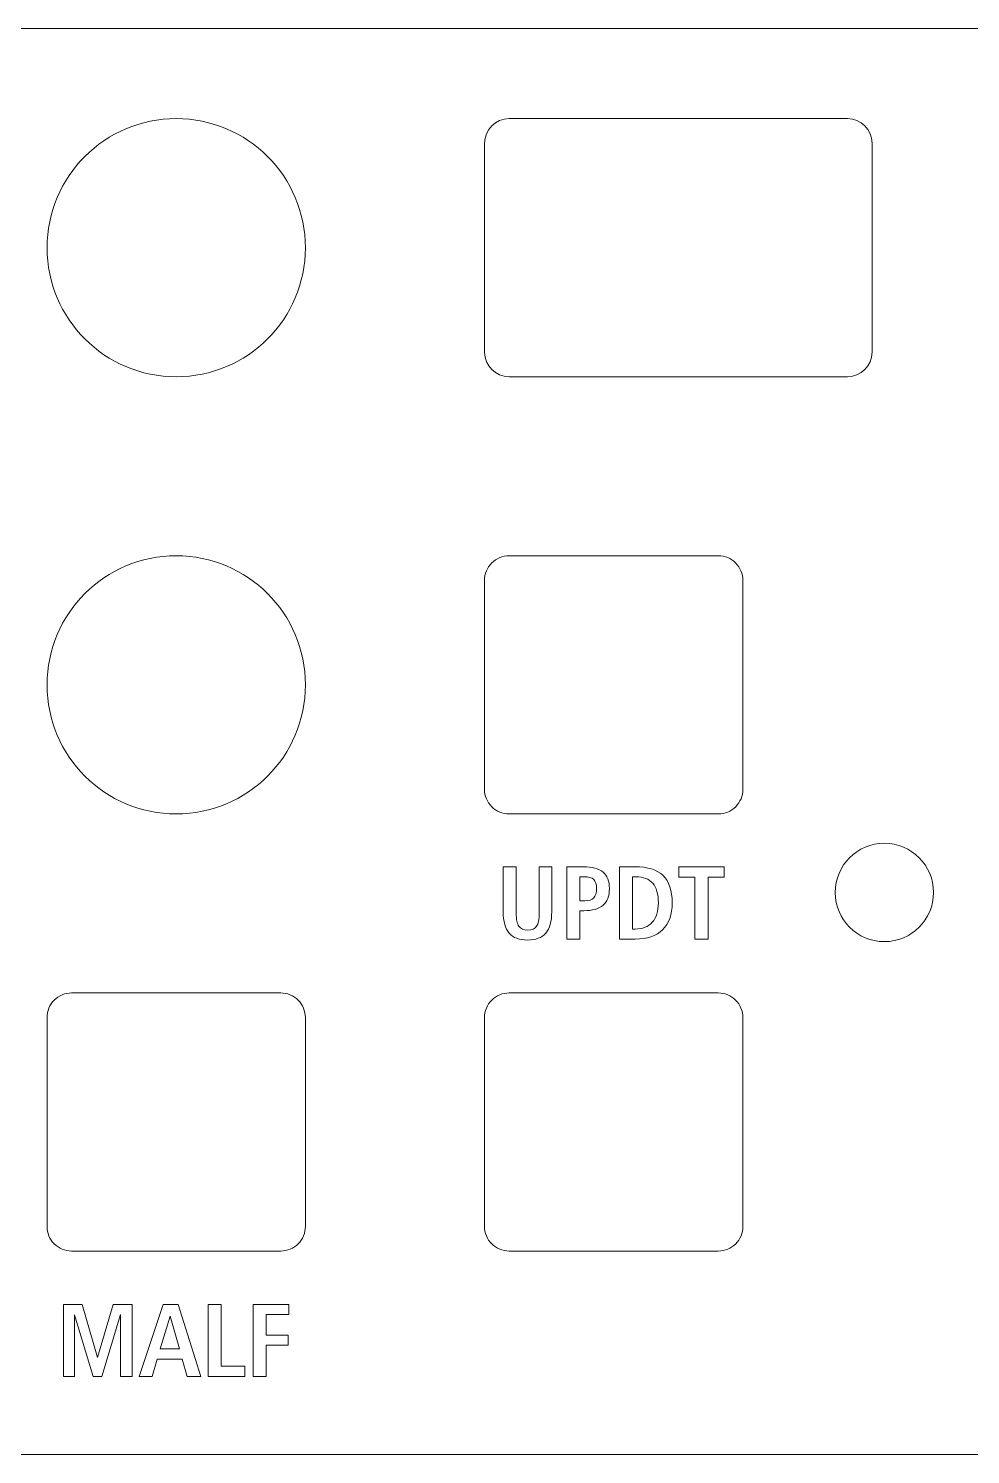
# Model space of a CAD drawing. Header units: millimetres. Extents: x -419 to 398, y -93 to 96.
# Drawn here: x -27.6 to 10.7, y 38.1 to 96.1 of the extents above; entities that cross this region are included whole.
import ezdxf

# ---------------------------------------------------------------- set-up
doc = ezdxf.new("R2010")
doc.units = ezdxf.units.MM
doc.header["$MEASUREMENT"] = 0
doc.layers.add('LED Strip', color=7, linetype='Continuous')

msp = doc.modelspace()

# ---------------------------------------------------------------- linework, layer by layer
at = {"layer": 'LED Strip', "color": 250, "lineweight": 9}
msp.add_lwpolyline([(-126, 38.101), (126, 38.101), (126, 96.101), (-126, 96.101), (-126, 38.101)], close=True, dxfattribs=at)
for centre, major_axis in [((-21.6179, 87.1852), (0, 5.25)), ((-21.6179, 69.4052), (0, 5.25)), ((7.1621, 60.9602), (0, 2))]:
    msp.add_ellipse(centre, major_axis=major_axis, ratio=1, dxfattribs=at)
for points, knots in [([(-8.0879, 92.4353), (-8.0879, 92.4353), (5.662, 92.4353), (5.662, 92.4353), (5.662, 92.4353), (6.2121, 92.4353), (6.6621, 91.9852), (6.6621, 91.4352), (6.6621, 91.4352), (6.6621, 91.4352), (6.6621, 82.9353), (6.6621, 82.9353), (6.6621, 82.9353), (6.6621, 82.3853), (6.2121, 81.9353), (5.662, 81.9353), (5.662, 81.9353), (5.662, 81.9353), (-8.0879, 81.9353), (-8.0879, 81.9353), (-8.0879, 81.9353), (-8.6379, 81.9353), (-9.0879, 82.3853), (-9.0879, 82.9353), (-9.0879, 82.9353), (-9.0879, 82.9353), (-9.0879, 91.4352), (-9.0879, 91.4352), (-9.0879, 91.4352), (-9.0879, 91.9852), (-8.6379, 92.4353), (-8.0879, 92.4353)], [0, 0, 0, 0, 0.1111111, 0.1111111, 0.1111111, 0.1111111, 0.2222222, 0.2222222, 0.2222222, 0.2222222, 0.3333333, 0.3333333, 0.3333333, 0.3333333, 0.4444444, 0.4444444, 0.4444444, 0.4444444, 0.5555556, 0.5555556, 0.5555556, 0.5555556, 0.6666667, 0.6666667, 0.6666667, 0.6666667, 0.7777778, 0.7777778, 0.7777778, 0.7777778, 1, 1, 1, 1]), ([(0.4121, 64.1552), (0.4121, 64.1552), (-8.0879, 64.1552), (-8.0879, 64.1552), (-8.0879, 64.1552), (-8.3529, 64.155), (-8.6072, 64.2601), (-8.7947, 64.4474), (-8.7947, 64.4474), (-8.9823, 64.6347), (-9.0877, 64.8901), (-9.0879, 65.1552), (-9.0879, 65.1552), (-9.0879, 65.1552), (-9.0879, 73.6552), (-9.0879, 73.6552), (-9.0879, 73.6552), (-9.088, 73.9202), (-8.9829, 74.1745), (-8.7956, 74.362), (-8.7956, 74.362), (-8.6083, 74.5496), (-8.3529, 74.655), (-8.0879, 74.6552), (-8.0879, 74.6552), (-8.0879, 74.6552), (0.4121, 74.6552), (0.4121, 74.6552), (0.4121, 74.6552), (0.6772, 74.6553), (0.9314, 74.5502), (1.119, 74.3629), (1.119, 74.3629), (1.3065, 74.1756), (1.412, 73.9202), (1.4121, 73.6552), (1.4121, 73.6552), (1.4121, 73.6552), (1.4121, 65.1552), (1.4121, 65.1552), (1.4121, 65.1552), (1.4123, 64.8901), (1.3072, 64.6359), (1.1199, 64.4483), (1.1199, 64.4483), (0.9326, 64.2608), (0.6772, 64.1553), (0.4121, 64.1552)], [0, 0, 0, 0, 0.0769231, 0.0769231, 0.0769231, 0.0769231, 0.1538462, 0.1538462, 0.1538462, 0.1538462, 0.2307692, 0.2307692, 0.2307692, 0.2307692, 0.3076923, 0.3076923, 0.3076923, 0.3076923, 0.3846154, 0.3846154, 0.3846154, 0.3846154, 0.4615385, 0.4615385, 0.4615385, 0.4615385, 0.5384615, 0.5384615, 0.5384615, 0.5384615, 0.6153846, 0.6153846, 0.6153846, 0.6153846, 0.6923077, 0.6923077, 0.6923077, 0.6923077, 0.7692308, 0.7692308, 0.7692308, 0.7692308, 0.8461538, 0.8461538, 0.8461538, 0.8461538, 1, 1, 1, 1]), ([(-17.3679, 46.3752), (-17.3679, 46.3752), (-25.8679, 46.3752), (-25.8679, 46.3752), (-25.8679, 46.3752), (-26.1329, 46.375), (-26.3872, 46.4801), (-26.5747, 46.6674), (-26.5747, 46.6674), (-26.7623, 46.8547), (-26.8677, 47.1101), (-26.8679, 47.3752), (-26.8679, 47.3752), (-26.8679, 47.3752), (-26.8679, 55.8752), (-26.8679, 55.8752), (-26.8679, 55.8752), (-26.868, 56.1402), (-26.7629, 56.3945), (-26.5756, 56.582), (-26.5756, 56.582), (-26.3883, 56.7696), (-26.1329, 56.875), (-25.8679, 56.8752), (-25.8679, 56.8752), (-25.8679, 56.8752), (-17.3679, 56.8752), (-17.3679, 56.8752), (-17.3679, 56.8752), (-17.1028, 56.8753), (-16.8486, 56.7702), (-16.661, 56.5829), (-16.661, 56.5829), (-16.4735, 56.3956), (-16.368, 56.1402), (-16.3679, 55.8752), (-16.3679, 55.8752), (-16.3679, 55.8752), (-16.3679, 47.3752), (-16.3679, 47.3752), (-16.3679, 47.3752), (-16.3677, 47.1101), (-16.4728, 46.8559), (-16.6601, 46.6683), (-16.6601, 46.6683), (-16.8474, 46.4808), (-17.1028, 46.3753), (-17.3679, 46.3752)], [0, 0, 0, 0, 0.0769231, 0.0769231, 0.0769231, 0.0769231, 0.1538462, 0.1538462, 0.1538462, 0.1538462, 0.2307692, 0.2307692, 0.2307692, 0.2307692, 0.3076923, 0.3076923, 0.3076923, 0.3076923, 0.3846154, 0.3846154, 0.3846154, 0.3846154, 0.4615385, 0.4615385, 0.4615385, 0.4615385, 0.5384615, 0.5384615, 0.5384615, 0.5384615, 0.6153846, 0.6153846, 0.6153846, 0.6153846, 0.6923077, 0.6923077, 0.6923077, 0.6923077, 0.7692308, 0.7692308, 0.7692308, 0.7692308, 0.8461538, 0.8461538, 0.8461538, 0.8461538, 1, 1, 1, 1]), ([(0.4121, 46.3752), (0.4121, 46.3752), (-8.0879, 46.3752), (-8.0879, 46.3752), (-8.0879, 46.3752), (-8.3529, 46.375), (-8.6072, 46.4801), (-8.7947, 46.6674), (-8.7947, 46.6674), (-8.9823, 46.8547), (-9.0877, 47.1101), (-9.0879, 47.3752), (-9.0879, 47.3752), (-9.0879, 47.3752), (-9.0879, 55.8752), (-9.0879, 55.8752), (-9.0879, 55.8752), (-9.088, 56.1402), (-8.9829, 56.3945), (-8.7956, 56.582), (-8.7956, 56.582), (-8.6083, 56.7696), (-8.3529, 56.875), (-8.0879, 56.8752), (-8.0879, 56.8752), (-8.0879, 56.8752), (0.4121, 56.8752), (0.4121, 56.8752), (0.4121, 56.8752), (0.6772, 56.8753), (0.9314, 56.7702), (1.119, 56.5829), (1.119, 56.5829), (1.3065, 56.3956), (1.412, 56.1402), (1.4121, 55.8752), (1.4121, 55.8752), (1.4121, 55.8752), (1.4121, 47.3752), (1.4121, 47.3752), (1.4121, 47.3752), (1.4123, 47.1101), (1.3072, 46.8559), (1.1199, 46.6683), (1.1199, 46.6683), (0.9326, 46.4808), (0.6772, 46.3753), (0.4121, 46.3752)], [0, 0, 0, 0, 0.0769231, 0.0769231, 0.0769231, 0.0769231, 0.1538462, 0.1538462, 0.1538462, 0.1538462, 0.2307692, 0.2307692, 0.2307692, 0.2307692, 0.3076923, 0.3076923, 0.3076923, 0.3076923, 0.3846154, 0.3846154, 0.3846154, 0.3846154, 0.4615385, 0.4615385, 0.4615385, 0.4615385, 0.5384615, 0.5384615, 0.5384615, 0.5384615, 0.6153846, 0.6153846, 0.6153846, 0.6153846, 0.6923077, 0.6923077, 0.6923077, 0.6923077, 0.7692308, 0.7692308, 0.7692308, 0.7692308, 0.8461538, 0.8461538, 0.8461538, 0.8461538, 1, 1, 1, 1])]:
    msp.add_open_spline(points, degree=3, knots=knots, dxfattribs=at)
at = {"layer": 'LED Strip', "color": 240, "lineweight": 9}
for points, knots in [([(-8.3291, 62.0053), (-8.3291, 62.0053), (-7.7999, 62.0053), (-7.7999, 62.0053), (-7.7999, 62.0053), (-7.7999, 62.0053), (-7.7999, 60.118), (-7.7999, 60.118), (-7.7999, 60.118), (-7.7999, 59.8682), (-7.7632, 59.6918), (-7.6905, 59.5874), (-7.6905, 59.5874), (-7.6172, 59.4837), (-7.4972, 59.4315), (-7.3286, 59.4315), (-7.3286, 59.4315), (-7.1607, 59.4315), (-7.0407, 59.483), (-6.9688, 59.5867), (-6.9688, 59.5867), (-6.8961, 59.6897), (-6.8601, 59.8668), (-6.8601, 60.118), (-6.8601, 60.118), (-6.8601, 60.118), (-6.8601, 62.0053), (-6.8601, 62.0053), (-6.8601, 62.0053), (-6.8601, 62.0053), (-6.3564, 62.0053), (-6.3564, 62.0053), (-6.3564, 62.0053), (-6.3564, 62.0053), (-6.3564, 60.1779), (-6.3564, 60.1779), (-6.3564, 60.1779), (-6.3564, 59.7835), (-6.4368, 59.4921), (-6.5984, 59.3052), (-6.5984, 59.3052), (-6.7592, 59.1182), (-7.0069, 59.0251), (-7.3413, 59.0251), (-7.3413, 59.0251), (-7.6778, 59.0251), (-7.9262, 59.1182), (-8.0871, 59.3052), (-8.0871, 59.3052), (-8.2486, 59.4921), (-8.3291, 59.7835), (-8.3291, 60.1779), (-8.3291, 60.1779), (-8.3291, 60.1779), (-8.3291, 62.0053), (-8.3291, 62.0053)], [0, 0, 0, 0, 0.0666667, 0.0666667, 0.0666667, 0.0666667, 0.1333333, 0.1333333, 0.1333333, 0.1333333, 0.2, 0.2, 0.2, 0.2, 0.2666667, 0.2666667, 0.2666667, 0.2666667, 0.3333333, 0.3333333, 0.3333333, 0.3333333, 0.4, 0.4, 0.4, 0.4, 0.4666667, 0.4666667, 0.4666667, 0.4666667, 0.5333333, 0.5333333, 0.5333333, 0.5333333, 0.6, 0.6, 0.6, 0.6, 0.6666667, 0.6666667, 0.6666667, 0.6666667, 0.7333333, 0.7333333, 0.7333333, 0.7333333, 0.8, 0.8, 0.8, 0.8, 0.8666667, 0.8666667, 0.8666667, 0.8666667, 1, 1, 1, 1]), ([(-5.7467, 62.0053), (-5.7467, 62.0053), (-5.0786, 62.0053), (-5.0786, 62.0053), (-5.0786, 62.0053), (-4.7117, 62.0053), (-4.4422, 61.9333), (-4.27, 61.7894), (-4.27, 61.7894), (-4.0972, 61.6455), (-4.0111, 61.4211), (-4.0111, 61.1163), (-4.0111, 61.1163), (-4.0111, 60.8115), (-4.0965, 60.5857), (-4.2679, 60.439), (-4.2679, 60.439), (-4.4386, 60.2922), (-4.7018, 60.2189), (-5.0581, 60.2189), (-5.0581, 60.2189), (-5.0581, 60.2189), (-5.2176, 60.2189), (-5.2176, 60.2189), (-5.2176, 60.2189), (-5.2176, 60.2189), (-5.2176, 59.0674), (-5.2176, 59.0674), (-5.2176, 59.0674), (-5.2176, 59.0674), (-5.7467, 59.0674), (-5.7467, 59.0674), (-5.7467, 59.0674), (-5.7467, 59.0674), (-5.7467, 62.0053), (-5.7467, 62.0053)], [0, 0, 0, 0, 0.1, 0.1, 0.1, 0.1, 0.2, 0.2, 0.2, 0.2, 0.3, 0.3, 0.3, 0.3, 0.4, 0.4, 0.4, 0.4, 0.5, 0.5, 0.5, 0.5, 0.6, 0.6, 0.6, 0.6, 0.7, 0.7, 0.7, 0.7, 0.8, 0.8, 0.8, 0.8, 1, 1, 1, 1]), ([(-5.2176, 61.5989), (-5.2176, 61.5989), (-5.2176, 60.6253), (-5.2176, 60.6253), (-5.2176, 60.6253), (-5.2176, 60.6253), (-5.0144, 60.6253), (-5.0144, 60.6253), (-5.0144, 60.6253), (-4.8422, 60.6253), (-4.7187, 60.6634), (-4.6461, 60.7403), (-4.6461, 60.7403), (-4.5727, 60.8165), (-4.536, 60.9442), (-4.536, 61.1234), (-4.536, 61.1234), (-4.536, 61.2955), (-4.5741, 61.4183), (-4.6496, 61.4903), (-4.6496, 61.4903), (-4.7258, 61.5629), (-4.8592, 61.5989), (-5.0497, 61.5989), (-5.0497, 61.5989), (-5.0497, 61.5989), (-5.2176, 61.5989), (-5.2176, 61.5989)], [0, 0, 0, 0, 0.125, 0.125, 0.125, 0.125, 0.25, 0.25, 0.25, 0.25, 0.375, 0.375, 0.375, 0.375, 0.5, 0.5, 0.5, 0.5, 0.625, 0.625, 0.625, 0.625, 0.75, 0.75, 0.75, 0.75, 1, 1, 1, 1]), ([(-3.5969, 62.0053), (-3.5969, 62.0053), (-2.9704, 62.0053), (-2.9704, 62.0053), (-2.9704, 62.0053), (-2.4561, 62.0053), (-2.0758, 61.8854), (-1.8295, 61.6455), (-1.8295, 61.6455), (-1.5826, 61.4056), (-1.4591, 61.0366), (-1.4591, 60.5378), (-1.4591, 60.5378), (-1.4591, 60.0608), (-1.5889, 59.696), (-1.8479, 59.4449), (-1.8479, 59.4449), (-2.1068, 59.193), (-2.4815, 59.0674), (-2.9704, 59.0674), (-2.9704, 59.0674), (-2.9704, 59.0674), (-3.5969, 59.0674), (-3.5969, 59.0674), (-3.5969, 59.0674), (-3.5969, 59.0674), (-3.5969, 62.0053), (-3.5969, 62.0053)], [0, 0, 0, 0, 0.125, 0.125, 0.125, 0.125, 0.25, 0.25, 0.25, 0.25, 0.375, 0.375, 0.375, 0.375, 0.5, 0.5, 0.5, 0.5, 0.625, 0.625, 0.625, 0.625, 0.75, 0.75, 0.75, 0.75, 1, 1, 1, 1]), ([(-3.0678, 61.5989), (-3.0678, 61.5989), (-3.0678, 59.4738), (-3.0678, 59.4738), (-3.0678, 59.4738), (-3.0678, 59.4738), (-2.9662, 59.4738), (-2.9662, 59.4738), (-2.9662, 59.4738), (-2.6642, 59.4738), (-2.4314, 59.5655), (-2.2677, 59.7497), (-2.2677, 59.7497), (-2.104, 59.9338), (-2.0221, 60.1963), (-2.0221, 60.5364), (-2.0221, 60.5364), (-2.0221, 60.8962), (-2.0976, 61.1629), (-2.2486, 61.3372), (-2.2486, 61.3372), (-2.4003, 61.5114), (-2.6324, 61.5989), (-2.9457, 61.5989), (-2.9457, 61.5989), (-2.9457, 61.5989), (-3.0678, 61.5989), (-3.0678, 61.5989)], [0, 0, 0, 0, 0.125, 0.125, 0.125, 0.125, 0.25, 0.25, 0.25, 0.25, 0.375, 0.375, 0.375, 0.375, 0.5, 0.5, 0.5, 0.5, 0.625, 0.625, 0.625, 0.625, 0.75, 0.75, 0.75, 0.75, 1, 1, 1, 1]), ([(-1.1882, 62.0053), (-1.1882, 62.0053), (0.6533, 62.0053), (0.6533, 62.0053), (0.6533, 62.0053), (0.6533, 62.0053), (0.6533, 61.582), (0.6533, 61.582), (0.6533, 61.582), (0.6533, 61.582), (-0.0029, 61.582), (-0.0029, 61.582), (-0.0029, 61.582), (-0.0029, 61.582), (-0.0029, 59.0674), (-0.0029, 59.0674), (-0.0029, 59.0674), (-0.0029, 59.0674), (-0.5363, 59.0674), (-0.5363, 59.0674), (-0.5363, 59.0674), (-0.5363, 59.0674), (-0.5363, 61.582), (-0.5363, 61.582), (-0.5363, 61.582), (-0.5363, 61.582), (-1.1882, 61.582), (-1.1882, 61.582), (-1.1882, 61.582), (-1.1882, 61.582), (-1.1882, 62.0053), (-1.1882, 62.0053)], [0, 0, 0, 0, 0.1111111, 0.1111111, 0.1111111, 0.1111111, 0.2222222, 0.2222222, 0.2222222, 0.2222222, 0.3333333, 0.3333333, 0.3333333, 0.3333333, 0.4444444, 0.4444444, 0.4444444, 0.4444444, 0.5555556, 0.5555556, 0.5555556, 0.5555556, 0.6666667, 0.6666667, 0.6666667, 0.6666667, 0.7777778, 0.7777778, 0.7777778, 0.7777778, 1, 1, 1, 1]), ([(-26.1987, 44.2042), (-26.1987, 44.2042), (-25.4459, 44.2042), (-25.4459, 44.2042), (-25.4459, 44.2042), (-25.4459, 44.2042), (-24.8152, 42.0459), (-24.8152, 42.0459), (-24.8152, 42.0459), (-24.8152, 42.0459), (-24.1766, 44.2042), (-24.1766, 44.2042), (-24.1766, 44.2042), (-24.1766, 44.2042), (-23.409, 44.2042), (-23.409, 44.2042), (-23.409, 44.2042), (-23.409, 44.2042), (-23.409, 41.2663), (-23.409, 41.2663), (-23.409, 41.2663), (-23.409, 41.2663), (-23.8874, 41.2663), (-23.8874, 41.2663), (-23.8874, 41.2663), (-23.8874, 41.2663), (-23.8874, 43.7908), (-23.8874, 43.7908), (-23.8874, 43.7908), (-23.8874, 43.7908), (-24.6458, 41.2663), (-24.6458, 41.2663), (-24.6458, 41.2663), (-24.6458, 41.2663), (-24.9894, 41.2663), (-24.9894, 41.2663), (-24.9894, 41.2663), (-24.9894, 41.2663), (-25.7458, 43.7865), (-25.7458, 43.7865), (-25.7458, 43.7865), (-25.7458, 43.7865), (-25.7458, 41.2663), (-25.7458, 41.2663), (-25.7458, 41.2663), (-25.7458, 41.2663), (-26.1987, 41.2663), (-26.1987, 41.2663), (-26.1987, 41.2663), (-26.1987, 41.2663), (-26.1987, 44.2042), (-26.1987, 44.2042)], [0, 0, 0, 0, 0.0714286, 0.0714286, 0.0714286, 0.0714286, 0.1428571, 0.1428571, 0.1428571, 0.1428571, 0.2142857, 0.2142857, 0.2142857, 0.2142857, 0.2857143, 0.2857143, 0.2857143, 0.2857143, 0.3571429, 0.3571429, 0.3571429, 0.3571429, 0.4285714, 0.4285714, 0.4285714, 0.4285714, 0.5, 0.5, 0.5, 0.5, 0.5714286, 0.5714286, 0.5714286, 0.5714286, 0.6428571, 0.6428571, 0.6428571, 0.6428571, 0.7142857, 0.7142857, 0.7142857, 0.7142857, 0.7857143, 0.7857143, 0.7857143, 0.7857143, 0.8571429, 0.8571429, 0.8571429, 0.8571429, 1, 1, 1, 1]), ([(-22.1545, 44.2042), (-22.1545, 44.2042), (-21.5449, 44.2042), (-21.5449, 44.2042), (-21.5449, 44.2042), (-21.5449, 44.2042), (-20.6228, 41.2663), (-20.6228, 41.2663), (-20.6228, 41.2663), (-20.6228, 41.2663), (-21.1766, 41.2663), (-21.1766, 41.2663), (-21.1766, 41.2663), (-21.1766, 41.2663), (-21.3714, 41.9775), (-21.3714, 41.9775), (-21.3714, 41.9775), (-21.3714, 41.9775), (-22.3965, 41.9775), (-22.3965, 41.9775), (-22.3965, 41.9775), (-22.3965, 41.9775), (-22.599, 41.2663), (-22.599, 41.2663), (-22.599, 41.2663), (-22.599, 41.2663), (-23.1204, 41.2663), (-23.1204, 41.2663), (-23.1204, 41.2663), (-23.1204, 41.2663), (-22.1545, 44.2042), (-22.1545, 44.2042)], [0, 0, 0, 0, 0.1111111, 0.1111111, 0.1111111, 0.1111111, 0.2222222, 0.2222222, 0.2222222, 0.2222222, 0.3333333, 0.3333333, 0.3333333, 0.3333333, 0.4444444, 0.4444444, 0.4444444, 0.4444444, 0.5555556, 0.5555556, 0.5555556, 0.5555556, 0.6666667, 0.6666667, 0.6666667, 0.6666667, 0.7777778, 0.7777778, 0.7777778, 0.7777778, 1, 1, 1, 1]), ([(-20.318, 44.2042), (-20.318, 44.2042), (-19.7889, 44.2042), (-19.7889, 44.2042), (-19.7889, 44.2042), (-19.7889, 44.2042), (-19.7889, 41.6981), (-19.7889, 41.6981), (-19.7889, 41.6981), (-19.7889, 41.6981), (-18.8279, 41.6981), (-18.8279, 41.6981), (-18.8279, 41.6981), (-18.8279, 41.6981), (-18.8279, 41.2663), (-18.8279, 41.2663), (-18.8279, 41.2663), (-18.8279, 41.2663), (-20.318, 41.2663), (-20.318, 41.2663), (-20.318, 41.2663), (-20.318, 41.2663), (-20.318, 44.2042), (-20.318, 44.2042)], [0, 0, 0, 0, 0.1428571, 0.1428571, 0.1428571, 0.1428571, 0.2857143, 0.2857143, 0.2857143, 0.2857143, 0.4285714, 0.4285714, 0.4285714, 0.4285714, 0.5714286, 0.5714286, 0.5714286, 0.5714286, 0.7142857, 0.7142857, 0.7142857, 0.7142857, 1, 1, 1, 1]), ([(-18.4927, 44.2042), (-18.4927, 44.2042), (-17.0372, 44.2042), (-17.0372, 44.2042), (-17.0372, 44.2042), (-17.0372, 44.2042), (-17.0372, 43.7978), (-17.0372, 43.7978), (-17.0372, 43.7978), (-17.0372, 43.7978), (-17.9636, 43.7978), (-17.9636, 43.7978), (-17.9636, 43.7978), (-17.9636, 43.7978), (-17.9636, 42.9554), (-17.9636, 42.9554), (-17.9636, 42.9554), (-17.9636, 42.9554), (-17.0746, 42.9554), (-17.0746, 42.9554), (-17.0746, 42.9554), (-17.0746, 42.9554), (-17.0746, 42.549), (-17.0746, 42.549), (-17.0746, 42.549), (-17.0746, 42.549), (-17.9636, 42.549), (-17.9636, 42.549), (-17.9636, 42.549), (-17.9636, 42.549), (-17.9636, 41.2663), (-17.9636, 41.2663), (-17.9636, 41.2663), (-17.9636, 41.2663), (-18.4927, 41.2663), (-18.4927, 41.2663), (-18.4927, 41.2663), (-18.4927, 41.2663), (-18.4927, 44.2042), (-18.4927, 44.2042)], [0, 0, 0, 0, 0.0909091, 0.0909091, 0.0909091, 0.0909091, 0.1818182, 0.1818182, 0.1818182, 0.1818182, 0.2727273, 0.2727273, 0.2727273, 0.2727273, 0.3636364, 0.3636364, 0.3636364, 0.3636364, 0.4545455, 0.4545455, 0.4545455, 0.4545455, 0.5454545, 0.5454545, 0.5454545, 0.5454545, 0.6363636, 0.6363636, 0.6363636, 0.6363636, 0.7272727, 0.7272727, 0.7272727, 0.7272727, 0.8181818, 0.8181818, 0.8181818, 0.8181818, 1, 1, 1, 1]), ([(-21.8631, 43.7223), (-21.8631, 43.7223), (-22.2702, 42.3924), (-22.2702, 42.3924), (-22.2702, 42.3924), (-22.2702, 42.3924), (-21.4871, 42.3924), (-21.4871, 42.3924), (-21.4871, 42.3924), (-21.4871, 42.3924), (-21.8631, 43.7223), (-21.8631, 43.7223)], [0, 0, 0, 0, 0.25, 0.25, 0.25, 0.25, 0.5, 0.5, 0.5, 0.5, 1, 1, 1, 1])]:
    msp.add_open_spline(points, degree=3, knots=knots, dxfattribs=at)

doc.saveas('drawing.dxf')
